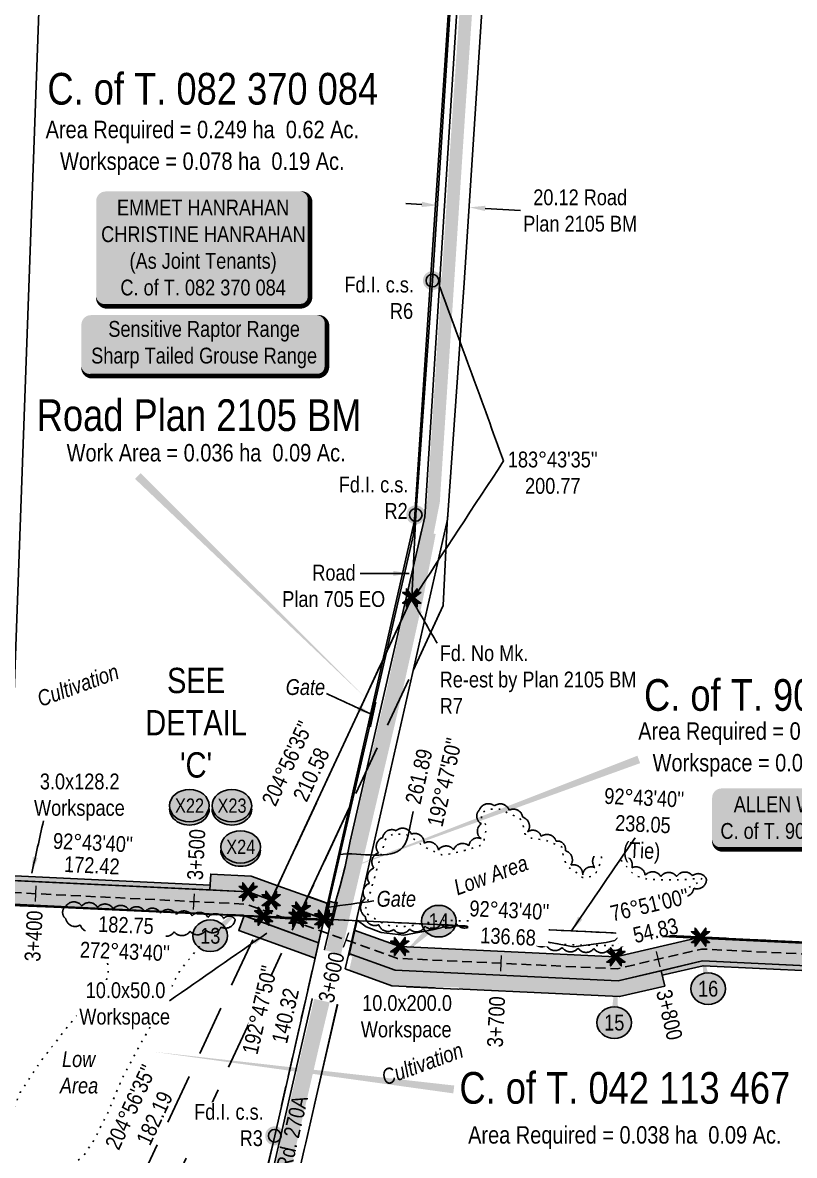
# Model space of a CAD drawing. Extents: x 309252 to 321570, y 5809412 to 5814891.
# Drawn here: x 311588 to 312075, y 5811937 to 5812652 of the extents above; entities that cross this region are included whole.
import ezdxf
from ezdxf.enums import TextEntityAlignment as Align

# ---------------------------------------------------------------- set-up
doc = ezdxf.new("R2010")
doc.units = 0
doc.header["$LTSCALE"] = 5
doc.header["$PDSIZE"] = 0.5
for name, pattern in [('0', [1, 1, 0]), ('DASHED2', [9.525, 6.35, -3.175]), ('foc-FLOWLINE', [3.75, 2.5, -1.25]), ('foc-QUARTERLINE', [33, 25, -3, 2, -3]), ('foc-TIELINE', [1.875, 1.25, -0.625]), ('foc-TOPO', [1, 0.2, -0.8])]:
    doc.linetypes.add(name, pattern=pattern)
doc.layers.get('Defpoints').update_dxf_attribs({"color": 9})
for name, color, linetype in [('AS-FENCE', 48, 'foc-FENCE'), ('AS-OWNER', 7, 'Continuous'), ('AS-ROADS', 254, 'Continuous'), ('AS-TELEPHONE', 224, 'foc-TEL'), ('AS-WILDLIFE-BLOCK', 131, 'Continuous'), ('C-SYMBOL', 7, 'Continuous'), ('CG-NOTES', 7, 'Continuous'), ('DETAIL-T', 7, 'Continuous'), ('F-EZE', 190, 'foc-FLOWLINE'), ('L-AREAREQUIRED', 7, 'Continuous'), ('L-AREAWORK', 5, 'Continuous'), ('L-BD', 7, 'Continuous'), ('L-BD1', 253, 'Continuous'), ('L-MON', 1, 'Continuous'), ('L-QSEC', 8, 'foc-QUARTERLINE'), ('L-SEC', 7, 'Continuous'), ('L-TIE', 7, 'foc-TIELINE'), ('L-TITLEDB', 4, 'Continuous'), ('L-TITLEDB-T', 4, 'Continuous'), ('P-CROSSINGS', 250, 'Continuous'), ('P-ELEVATION', 7, 'Continuous'), ('P-IOP10', 10, 'Continuous'), ('P-IOP10-H', 21, 'Continuous'), ('P-IOP11', 10, 'Continuous'), ('P-IOP11-H', 21, 'Continuous'), ('P-IOP16', 10, 'Continuous'), ('P-IOP16-H', 21, 'Continuous'), ('P-IOP7', 10, 'Continuous'), ('P-IOP7-H', 21, 'Continuous'), ('P-IOP9', 10, 'Continuous'), ('P-IOP9-H', 21, 'Continuous'), ('P-LTO', 14, 'Continuous'), ('P-PROPOSED', 10, 'Continuous'), ('P-PROPOSED-H', 21, 'Continuous'), ('P-TEMP-H', 41, 'Continuous'), ('P-TEMP_ACCESS ROAD', 46, 'Continuous'), ('P-TEMP_WORKSPACE', 46, 'Continuous'), ('P-WORKAREA', 113, 'Continuous'), ('P-WORKAREA-H', 111, 'Continuous'), ('T-BUSH', 110, '0'), ('T-GENERAL', 48, 'foc-TOPO'), ('T-LOW-AREA', 48, 'foc-TOPO'), ('T-TIE', 201, 'foc-TIELINE')]:
    doc.layers.add(name, color=color, linetype=linetype)
for name, color, linetype, lineweight in [('AS-GENERAL', 48, 'Continuous', 18), ('P-TEMP-T', 46, 'Continuous', 18), ('T-TEXT', 48, 'Continuous', 18), ('T-TIE-T', 201, 'Continuous', 18)]:
    doc.layers.add(name, color=color, linetype=linetype, lineweight=lineweight)
doc.styles.add('100L', font='ARIALN.TTF', dxfattribs={"height": 11})
doc.styles.add('175L', font='ARIALN.TTF', dxfattribs={"height": 20})
doc.styles.add('80', font='ARIALN.TTF', dxfattribs={"height": 10})
doc.styles.add('80CG', font='ARIALN.TTF', dxfattribs={"height": 10})
doc.styles.add('80L', font='ARIALN.TTF', dxfattribs={"height": 10})
doc.styles.add('80LS', font='ARIALNI.TTF', dxfattribs={"height": 10})
doc.styles.add('Crossing', font='ARIALN.TTF', dxfattribs={"height": 10})
doc.styles.add('foc-LtypeFont', font='ARIALN.TTF', dxfattribs={"height": 7.35})
doc.linetypes.add('foc-FENCE', pattern='A,10,-1,["X",foc-LtypeFont,S=0.2,R=0,X=-0.625,Y=-0.75],-1.24', length=12.24)
doc.linetypes.add('foc-TEL', pattern='A,2,-1,["T",foc-LtypeFont,S=0.2,R=0,X=-0.425,Y=-0.75],-1.24,8', length=12.24)
doc.dimstyles.new('Compass 5 000', dxfattribs={"dimscale": 5, "dimtxt": 9, "dimasz": 2, "dimexe": 0.2, "dimexo": 0.0625, "dimgap": 0.5, "dimtad": 0, "dimtih": 1, "dimtoh": 1, "dimzin": 0, "dimdsep": 46, "dimtxsty": '80CG', "dimcen": 0.1, "dimse1": 1, "dimse2": 1, "dimclrd": 256, "dimclrt": 256, "dimaunit": 1, "dimadec": 4, "dimazin": 0, "dimtfac": 0.06, "dimtofl": 0, "dimtmove": 0, "dimatfit": 1, "dimfxl": 0.2, "dimtolj": 1, "dimtzin": 0, "dimlwd": -1, "dimarcsym": 0})

# ---------------------------------------------------------------- blocks, each defined once
blk = doc.blocks.new('*D400')
at = {"layer": 'Defpoints', "color": 0, "transparency": 16777216}
for p in [(311856.02, 5812639.39), (311876.11, 5812638.13), (311849.57, 5812536.97)]:
    blk.add_point(p, dxfattribs=at)
at = {"layer": 'L-TITLEDB-T', "transparency": 16777216}
for p, q in [((311839.58, 5812537.6), (311829.6, 5812538.23)), ((311879.64, 5812535.08), (311902.01, 5812533.67))]:
    blk.add_line(p, q, dxfattribs=at)
for points in [[(311839.69, 5812539.26), (311839.48, 5812535.94), (311849.57, 5812536.97)], [(311879.74, 5812536.74), (311879.53, 5812533.41), (311869.66, 5812535.7)]]:
    blk.add_solid(points, dxfattribs=at)
at = {"layer": 'L-TITLEDB-T', "transparency": 16777216, "insert": (311939.62, 5812533.67), "char_height": 10, "attachment_point": 5, "style": '80CG'}
blk.add_mtext('\\A1;20.12 Road\\PPlan 2105 BM', dxfattribs=at)
blk = doc.blocks.new('*U386')
h = blk.add_hatch(color=255)
edge = h.paths.add_edge_path()
edge.add_line((-71.5, -20), (71.5, -20))
edge.add_arc((71.5, -14), 6, 270, 360)
edge.add_line((77.5, -14), (77.5, 12.5))
edge.add_arc((71.5, 12.5), 6, 0, 90)
edge.add_line((71.5, 18.5), (-71.5, 18.5))
edge.add_arc((-71.5, 12.5), 6, 90, 180)
edge.add_line((-77.5, 12.5), (-77.5, -14))
edge.add_arc((-71.5, -14), 6, 180, 270)
at = {"color": 131, "flags": 128}
blk.add_lwpolyline([(-71.5, -20, 3, 3, 0), (71.5, -20, 3, 3, 0.414214), (77.5, -14, 3, 3, 0), (77.5, 12.5, 3, 0, 0.414214), (71.5, 18.5, 0, 0, 0), (-71.5, 18.5, 0, 0, 0.414214), (-77.5, 12.5, 0, 0, 0), (-77.5, -14, 0, 3, 0.414214)], format="xyseb", close=True, dxfattribs=at)
at = {"color": 131, "style": '80'}
blk.add_attdef('ENTER_TEXT_001', (-35.99, -5), '', height=10, dxfattribs=at)
blk = doc.blocks.new('TEMP')
h = blk.add_hatch(color=255)
h.dxf.hatch_style = 1
h.paths.add_polyline_path([(0, 0.25), (-0.67, 1.15), (-0.67, 0.67), (-1.15, 0.67), (-0.25, 0), (-1.15, -0.67), (-0.67, -0.67), (-0.67, -1.15), (0, -0.25), (0.67, -1.15), (0.67, -0.67), (1.15, -0.67), (0.25, 0), (1.15, 0.67), (0.67, 0.67), (0.67, 1.15)])
h.paths.add_polyline_path([(0.57, 0.85), (0.57, 0.57), (0.85, 0.57), (0.08, 0), (0.85, -0.57), (0.57, -0.57), (0.57, -0.85), (0, -0.08), (-0.57, -0.85), (-0.57, -0.57), (-0.85, -0.57), (-0.08, 0), (-0.85, 0.57), (-0.57, 0.57), (-0.57, 0.85), (0, 0.08)], flags=16)
h = blk.add_hatch(color=1)
h.dxf.hatch_style = 1
h.paths.add_polyline_path([(0, 0.08), (-0.57, 0.85), (-0.57, 0.57), (-0.85, 0.57), (-0.08, 0), (-0.85, -0.57), (-0.57, -0.57), (-0.57, -0.85), (0, -0.08), (0.57, -0.85), (0.57, -0.57), (0.85, -0.57), (0.08, 0), (0.85, 0.57), (0.57, 0.57), (0.57, 0.85)])
at = {"color": 1}
for p, q in [((-0.08, 0), (0.08, 0)), ((0, 0.08), (0, -0.08))]:
    blk.add_line(p, q, dxfattribs=at)
at = {"color": 255, "flags": 128}
blk.add_lwpolyline([(-0.25, 0), (-1.15, 0.67), (-0.67, 0.67), (-0.67, 1.15), (0, 0.25), (0.67, 1.15), (0.67, 0.67), (1.15, 0.67), (0.25, 0), (1.15, -0.67), (0.67, -0.67), (0.67, -1.15), (0, -0.25), (-0.67, -1.15), (-0.67, -0.67), (-1.15, -0.67)], close=True, dxfattribs=at)
at = {"color": 1, "flags": 128}
blk.add_lwpolyline([(-0.08, 0), (-0.85, 0.57), (-0.57, 0.57), (-0.57, 0.85), (0, 0.08), (0.57, 0.85), (0.57, 0.57), (0.85, 0.57), (0.08, 0), (0.85, -0.57), (0.57, -0.57), (0.57, -0.85), (0, -0.08), (-0.57, -0.85), (-0.57, -0.57), (-0.85, -0.57)], close=True, dxfattribs=at)
blk = doc.blocks.new('*U445')
h = blk.add_hatch(color=59)
edge = h.paths.add_edge_path()
edge.add_line((-61.5, -37), (61.5, -37))
edge.add_arc((61.5, -31), 6, 270, 360)
edge.add_line((67.5, -31), (67.5, 29.5))
edge.add_arc((61.5, 29.5), 6, 0, 90)
edge.add_line((61.5, 35.5), (-61.5, 35.5))
edge.add_arc((-61.5, 29.5), 6, 90, 180)
edge.add_line((-67.5, 29.5), (-67.5, -31))
edge.add_arc((-61.5, -31), 6, 180, 270)
at = {"color": 1, "flags": 128}
blk.add_lwpolyline([(-61.5, -37, 3, 3, 0), (61.5, -37, 3, 3, 0.414214), (67.5, -31, 3, 3, 0), (67.5, 29.5, 3, 0, 0.414214), (61.5, 35.5, 0, 0, 0), (-61.5, 35.5, 0, 0, 0.414214), (-67.5, 29.5, 0, 0, 0), (-67.5, -31, 0, 3, 0.414214)], format="xyseb", close=True, dxfattribs=at)
blk.add_lwpolyline([(-64.98, -12.24, 0, 7.5, 0), (0, 0, 0, 0, 0)], format="xyseb", dxfattribs=at)
at = {"color": 1, "style": '80'}
blk.add_attdef('ENTER_TEXT_001', (-35.99, -5), '', height=10, dxfattribs=at)
blk = doc.blocks.new('fdia')
at = {"color": 255, "const_width": 1}
blk.add_lwpolyline([(-0.5, 0, 1), (0.5, 0, 1)], format="xyb", close=True, dxfattribs=at)
blk = doc.blocks.new('Fdiaa')
blk.add_blockref('fdia', (0, 0))
blk = doc.blocks.new('fdib')
at = {"color": 1, "const_width": 1.6}
blk.add_lwpolyline([(-0.4, 0, 1), (0.4, 0, 1)], format="xyb", close=True, dxfattribs=at)
at = {"color": 1}
blk.add_circle((0, 0), 0.8, dxfattribs=at)
blk = doc.blocks.new('Fdibb')
blk.add_blockref('fdib', (0, 0))
blk = doc.blocks.new('fdicc')
for name in ['Fdibb', 'Fdiaa']:
    blk.add_blockref(name, (0, 0))
blk = doc.blocks.new('FDI')
blk.add_blockref('fdicc', (0, 0))
blk = doc.blocks.new('*U512')
h = blk.add_hatch(color=59)
edge = h.paths.add_edge_path()
edge.add_line((-51.5, -20), (51.5, -20))
edge.add_arc((51.5, -14), 6, 270, 360)
edge.add_line((57.5, -14), (57.5, 12.5))
edge.add_arc((51.5, 12.5), 6, 0, 90)
edge.add_line((51.5, 18.5), (-51.5, 18.5))
edge.add_arc((-51.5, 12.5), 6, 90, 180)
edge.add_line((-57.5, 12.5), (-57.5, -14))
edge.add_arc((-51.5, -14), 6, 180, 270)
at = {"color": 1, "flags": 128}
blk.add_lwpolyline([(-51.5, -20, 3, 3, 0), (51.5, -20, 3, 3, 0.414214), (57.5, -14, 3, 3, 0), (57.5, 12.5, 3, 0, 0.414214), (51.5, 18.5, 0, 0, 0), (-51.5, 18.5, 0, 0, 0.414214), (-57.5, 12.5, 0, 0, 0), (-57.5, -14, 0, 3, 0.414214)], format="xyseb", close=True, dxfattribs=at)
blk.add_lwpolyline([(-40.19, -7.6, 0, 7.5, 0), (0, 0, 0, 0, 0)], format="xyseb", dxfattribs=at)
at = {"color": 1, "style": '80'}
blk.add_attdef('ENTER_TEXT_001', (-35.99, -5), '', height=10, dxfattribs=at)
blk = doc.blocks.new('xing2')
h = blk.add_hatch(color=50)
h.dxf.hatch_style = 1
edge = h.paths.add_edge_path()
edge.add_ellipse((0, 0), major_axis=(-12.5, 0), ratio=0.816297, start_angle=0, end_angle=360)
h = blk.add_hatch(color=250)
h.dxf.hatch_style = 1
edge = h.paths.add_edge_path()
edge.add_ellipse((0, -2.05), major_axis=(-12.5, 0), ratio=0.816297, start_angle=0, end_angle=180)
edge.add_line((12.5, -2.05), (12.5, 0))
edge.add_ellipse((0, 0), major_axis=(-12.5, 0), ratio=0.816297, start_angle=0, end_angle=180, ccw=False)
edge.add_line((-12.5, 0), (-12.5, -2.05))
at = {"color": 250}
blk.add_ellipse((0, 0), major_axis=(-12.5, 0), ratio=0.816297, dxfattribs=at)
blk.add_ellipse((0, -2.05), major_axis=(-12.5, 0), ratio=0.816297, start_param=0, end_param=3.141593, dxfattribs=at)
at = {"color": 250, "style": 'Crossing'}
blk.add_attdef('CROSSING', text='', height=9, dxfattribs=at).set_placement((0.09, 0.02), align=Align.MIDDLE_CENTER)
at = {"color": 250, "style": 'Crossing', "flags": 1}
for tag, p in [('OWNER', (0.09, -12.49)), ('DESCRIPTION', (0.09, -25.77)), ('LOCATION', (0.09, -39.3)), ('DWG_REF', (0.09, -52.84))]:
    blk.add_attdef(tag, text='', height=9, dxfattribs=at).set_placement(p, align=Align.MIDDLE_CENTER)
blk = doc.blocks.new('*U571')
at = {"layer": 'P-ELEVATION'}
h = blk.add_hatch(color=111, dxfattribs=at)
h.dxf.hatch_style = 1
edge = h.paths.add_edge_path()
edge.add_ellipse((0, 0), major_axis=(-10.94, 0), ratio=0.913794, start_angle=0, end_angle=360)
at = {"layer": 'P-ELEVATION', "color": 7, "flags": 128}
blk.add_lwpolyline([(0, 0, 5, 0, 0), (-25.03, -23.31, 0, 0, 0)], format="xyseb", dxfattribs=at)
at = {"layer": 'P-ELEVATION', "color": 7}
blk.add_ellipse((0, 0), major_axis=(-10.94, 0), ratio=0.913794, dxfattribs=at)
at = {"layer": 'P-ELEVATION', "style": '80'}
blk.add_attdef('BEND', text='', height=10, dxfattribs=at).set_placement((0, 0), align=Align.MIDDLE_CENTER)
blk = doc.blocks.new('*U572')
at = {"layer": 'P-ELEVATION'}
h = blk.add_hatch(color=111, dxfattribs=at)
h.dxf.hatch_style = 1
edge = h.paths.add_edge_path()
edge.add_ellipse((0, 0), major_axis=(-10.94, 0), ratio=0.913794, start_angle=0, end_angle=360)
at = {"layer": 'P-ELEVATION', "color": 7, "flags": 128}
blk.add_lwpolyline([(0, 0, 5, 0, 0), (1.73, 33.99, 0, 0, 0)], format="xyseb", dxfattribs=at)
at = {"layer": 'P-ELEVATION', "color": 7}
blk.add_ellipse((0, 0), major_axis=(-10.94, 0), ratio=0.913794, dxfattribs=at)
at = {"layer": 'P-ELEVATION', "style": '80'}
blk.add_attdef('BEND', text='', height=10, dxfattribs=at).set_placement((0, 0), align=Align.MIDDLE_CENTER)
blk = doc.blocks.new('*U573')
at = {"layer": 'P-ELEVATION'}
h = blk.add_hatch(color=111, dxfattribs=at)
h.dxf.hatch_style = 1
edge = h.paths.add_edge_path()
edge.add_ellipse((0, 0), major_axis=(-10.94, 0), ratio=0.913794, start_angle=0, end_angle=360)
at = {"layer": 'P-ELEVATION', "color": 7, "flags": 128}
blk.add_lwpolyline([(0, 0, 5, 0, 0), (-4.17, 25.04, 0, 0, 0)], format="xyseb", dxfattribs=at)
at = {"layer": 'P-ELEVATION', "color": 7}
blk.add_ellipse((0, 0), major_axis=(-10.94, 0), ratio=0.913794, dxfattribs=at)
at = {"layer": 'P-ELEVATION', "style": '80'}
blk.add_attdef('BEND', text='', height=10, dxfattribs=at).set_placement((0, 0), align=Align.MIDDLE_CENTER)
blk = doc.blocks.new('*U601')
at = {"layer": 'P-ELEVATION'}
h = blk.add_hatch(color=111, dxfattribs=at)
h.dxf.hatch_style = 1
edge = h.paths.add_edge_path()
edge.add_ellipse((0, 0), major_axis=(-10.94, 0), ratio=0.913794, start_angle=0, end_angle=360)
at = {"layer": 'P-ELEVATION', "color": 7, "flags": 128}
blk.add_lwpolyline([(0, 0, 5, 0, 0), (22.61, 19.97, 0, 0, 0)], format="xyseb", dxfattribs=at)
at = {"layer": 'P-ELEVATION', "color": 7}
blk.add_ellipse((0, 0), major_axis=(-10.94, 0), ratio=0.913794, dxfattribs=at)
at = {"layer": 'P-ELEVATION', "style": '80'}
blk.add_attdef('BEND', text='', height=10, dxfattribs=at).set_placement((0, 0), align=Align.MIDDLE_CENTER)

msp = doc.modelspace()

# ---------------------------------------------------------------- hatches: boundary and pattern name
at = {"layer": 'AS-ROADS'}
h = msp.add_hatch(color=256, dxfattribs=at)
h.dxf.hatch_style = 1
h.paths.add_polyline_path([(311781.116, 5812097.586), (311783.991, 5812096.6), (311786.277, 5812096.695), (311783.09, 5812083.588), (311782.393, 5812085.117), (311780.613, 5812086.448), (311778.844, 5812086.894)])
at = {"layer": 'P-IOP10-H'}
h = msp.add_hatch(color=256, dxfattribs=at)
h.dxf.hatch_style = 1
h.paths.add_polyline_path([(311774.439, 5812071.311), (311726.989, 5812088.588), (311739.734, 5812087.981), (311761.441, 5812086.947), (311777.814, 5812086.169)])
at = {"layer": 'P-IOP11-H'}
h = msp.add_hatch(color=256, dxfattribs=at)
h.dxf.hatch_style = 1
h.paths.add_polyline_path([(311796.879, 5812079.279), (311825.678, 5812068.872), (311962.187, 5812062.368), (312015.571, 5812074.84), (312386.824, 5812057.142), (312411.351, 5812055.974), (312502.715, 5812051.553), (312411.923, 5812040.939), (312016.945, 5812059.759), (311963.562, 5812047.287), (311822.706, 5812053.998), (311793.532, 5812064.541)])
at = {"layer": 'P-IOP16-H'}
h = msp.add_hatch(color=256, dxfattribs=at)
h.dxf.hatch_style = 1
h.paths.add_polyline_path([(311726.989, 5812088.588), (311774.439, 5812071.311), (311777.814, 5812086.169)])
at = {"layer": 'P-IOP7-H'}
h = msp.add_hatch(color=256, dxfattribs=at)
h.dxf.hatch_style = 1
h.paths.add_polyline_path([(311557.206, 5812096.68), (311726.989, 5812088.588), (311739.734, 5812087.981), (311744.492, 5812098.211), (311729.96, 5812103.463), (311557.75, 5812111.669)])
at = {"layer": 'P-IOP9-H'}
h = msp.add_hatch(color=256, dxfattribs=at)
h.dxf.hatch_style = 1
h.paths.add_polyline_path([(311761.441, 5812086.947), (311777.814, 5812086.169), (311763.487, 5812091.347)])
at = {"layer": 'P-PROPOSED-H'}
h = msp.add_hatch(color=256, dxfattribs=at)
h.dxf.hatch_style = 1
h.paths.add_polyline_path([(311774.439, 5812071.311), (311726.989, 5812088.588), (311577.303, 5812095.722), (311577.847, 5812110.712), (311729.96, 5812103.463), (311744.492, 5812098.211), (311739.734, 5812087.981), (311761.441, 5812086.947), (311763.487, 5812091.347), (311777.814, 5812086.169)])
h = msp.add_hatch(color=256, dxfattribs=at)
h.dxf.hatch_style = 1
h.paths.add_polyline_path([(312386.332, 5812042.158), (312386.846, 5812057.149), (312015.571, 5812074.84), (311962.187, 5812062.368), (311825.678, 5812068.872), (311796.879, 5812079.279), (311793.532, 5812064.541), (311822.706, 5812053.998), (311963.562, 5812047.287), (312016.945, 5812059.759)])
at = {"layer": 'P-TEMP-H'}
h = msp.add_hatch(color=256, dxfattribs=at)
h.dxf.hatch_style = 1
h.paths.add_polyline_path([(311705.877, 5812104.612), (311577.847, 5812110.712), (311577.955, 5812113.71), (311706.02, 5812107.608)])
h = msp.add_hatch(color=256, dxfattribs=at)
h.dxf.hatch_style = 1
h.paths.add_polyline_path([(311705.877, 5812104.612), (311729.955, 5812103.465), (311744.487, 5812098.213), (311748.72, 5812107.315), (311731.936, 5812113.381), (311706.353, 5812114.599), (311705.877, 5812104.612)])
h = msp.add_hatch(color=256, dxfattribs=at)
h.dxf.hatch_style = 1
h.paths.add_polyline_path([(311780.045, 5812095.995), (311767.715, 5812100.451), (311763.482, 5812091.348), (311777.814, 5812086.169)])
h = msp.add_hatch(color=256, dxfattribs=at)
h.dxf.hatch_style = 1
h.paths.add_polyline_path([(311727.461, 5812088.417), (311774.439, 5812071.311), (311772.207, 5812061.483), (311724.04, 5812079.021)])
h = msp.add_hatch(color=256, dxfattribs=at)
h.dxf.hatch_style = 1
h.paths.add_polyline_path([(311791.3, 5812054.716), (311820.725, 5812044.082), (311964.479, 5812037.233), (311993.049, 5812043.907), (311990.774, 5812053.644), (311963.562, 5812047.287), (311822.706, 5812053.998), (311793.532, 5812064.541)])
h.paths.add_polyline_path([(312372.922, 5812039.794), (312017.22, 5812056.742), (311991.456, 5812050.723), (311990.774, 5812053.644), (312016.945, 5812059.759), (312373.064, 5812042.79)])
h = msp.add_hatch(color=256, dxfattribs=at)
h.dxf.hatch_style = 1
h.paths.add_polyline_path([(312372.922, 5812039.794), (312017.22, 5812056.742), (311991.456, 5812050.723), (311990.774, 5812053.644), (312016.945, 5812059.759), (312373.064, 5812042.79), (312372.922, 5812039.794)])
at = {"layer": 'P-WORKAREA-H'}
h = msp.add_hatch(color=256, dxfattribs=at)
h.dxf.hatch_style = 1
h.paths.add_polyline_path([(311748.725, 5812107.313), (311767.72, 5812100.449), (311761.441, 5812086.947), (311739.734, 5812087.981)])

# ---------------------------------------------------------------- linework, layer by layer
at = {"layer": 'AS-FENCE', "flags": 128}
for points in [[(311810.072, 5812223.546), (311834.3, 5812329.194), (311871.845, 5812890.654)], [(311806.631, 5812207.637), (311781.124, 5812097.599)], [(311778.298, 5812085.524), (311756.702, 5812086.436), (311727.186, 5812088.207), (311727.176, 5812088.208), (311607.193, 5812093.825), (311585.772, 5812094.58), (311465.478, 5812100.613), (311414.015, 5812102.978), (311343.542, 5812105.833), (311237.51, 5812109.991), (311216.018, 5812110.719)], [(312378.769, 5812057.442), (312376.159, 5812057.538), (312312.133, 5812060.229), (312155.367, 5812067.497), (311964.927, 5812076.485), (311963.403, 5812074.565), (311961.427, 5812072.724), (311955.935, 5812071.417), (311935.336, 5812068.763), (311904.873, 5812074.371), (311879.877, 5812080.989), (311857.271, 5812082.09), (311847.356, 5812079.614), (311828.213, 5812076.172), (311813.897, 5812077.851), (311804.414, 5812081.367), (311798.877, 5812085.603), (311771.803, 5811969.052)]]:
    msp.add_lwpolyline(points, dxfattribs=at)
at = {"layer": 'AS-GENERAL', "const_width": 2, "flags": 128}
for points in [[(311806.631, 5812207.637), (311810.076, 5812223.539)], [(311778.715, 5812086.9), (311781.116, 5812097.586)]]:
    msp.add_lwpolyline(points, dxfattribs=at)
at = {"layer": 'AS-ROADS', "flags": 128}
for points, const_width in [([(311904.729, 5813009.316), (311890.859, 5812934.497), (311887.305, 5812909.266), (311884.362, 5812893.87), (311882.279, 5812874.027), (311863.32, 5812600.188), (311846.999, 5812349.746), (311843.149, 5812330.406)], 7.999), ([(311739.725, 5811875.789), (311754.075, 5811938.532), (311770.038, 5812007.467), (311782.169, 5812058.15), (311790.434, 5812094.138), (311809.183, 5812174.164), (311821.962, 5812228.498), (311834.879, 5812286.448), (311843.482, 5812330.358)], 9.999)]:
    msp.add_lwpolyline(points, dxfattribs=dict(at, const_width=const_width))
msp.add_lwpolyline([(311781.116, 5812097.586), (311783.991, 5812096.6), (311786.277, 5812096.695), (311783.09, 5812083.588), (311782.393, 5812085.117), (311780.613, 5812086.448), (311778.844, 5812086.894)], close=True, dxfattribs=at)
at = {"layer": 'AS-TELEPHONE', "flags": 128}
msp.add_lwpolyline([(311630.603, 5811183.393), (311629.885, 5811273.561), (311626.886, 5811426.821), (311720.681, 5811819.467), (311749.113, 5811943.122), (311771.291, 5812039.421), (311774.223, 5812049.905), (311777.374, 5812063.341), (311780.358, 5812075.889), (311784.984, 5812096.2), (311787.985, 5812107.274), (311791.192, 5812119.478), (311794.466, 5812135.511), (311841.604, 5812340.194), (311876.216, 5812889.647)], dxfattribs=at)
at = {"layer": 'C-SYMBOL', "color": 3, "flags": 128}
for points in [[(311806.907, 5812223.301, 0, 5, 0), (311660.318, 5812365.998, 0, 0, 0)], [(311780.78, 5812113.564, 0, 5, 0), (311976.611, 5812187.037, 0, 0, 0)], [(311670.334, 5812002.412, 0, 5, 0), (311859.795, 5811978.627, 0, 0, 0)]]:
    msp.add_lwpolyline(points, format="xyseb", dxfattribs=at)
at = {"layer": 'F-EZE', "flags": 128}
msp.add_lwpolyline([(311528.443, 5811299.205), (311608.149, 5811295.323), (311623.262, 5811427.656), (311708.211, 5811783.269), (311746.737, 5811949.348), (311777.664, 5812085.551), (311557.206, 5812096.68), (311528.443, 5811299.205)], dxfattribs=at)
at = {"layer": 'L-QSEC', "flags": 128}
msp.add_lwpolyline([(311577.304, 5812095.758), (312386.824, 5812057.142)], dxfattribs=at)
at = {"layer": 'L-SEC', "flags": 128}
msp.add_lwpolyline([(311577.311, 5812095.95), (311606.607, 5812903.323)], dxfattribs=at)
at = {"layer": 'L-TIE'}
msp.add_line((311777.814, 5812086.169), (312015.571, 5812074.84), dxfattribs=at)
at = {"layer": 'L-TITLEDB', "flags": 128}
for points in [[(311746.737, 5811949.348), (311835.814, 5812341.527), (311846.328, 5812489.454), (311872.472, 5812890.885)], [(311793.787, 5812156.494), (311761.441, 5812086.947), (311739.734, 5812087.981), (311833.281, 5812289.116), (311835.814, 5812341.527)], [(311855.909, 5812340.556), (311853.185, 5812284.207), (311834.109, 5812243.191)], [(311746.737, 5811949.348), (311745.489, 5811943.957), (311717.057, 5811820.302), (311729.268, 5811783.512), (311765.377, 5811940.61), (311766.355, 5811944.892)]]:
    msp.add_lwpolyline(points, dxfattribs=at)
msp.add_lwpolyline([(311766.355, 5811944.892), (311855.773, 5812338.569), (311866.396, 5812488.028, 0.0014803), (311866.404, 5812488.147), (311892.548, 5812889.578)], format="xyb", dxfattribs=at)
msp.add_lwpolyline([(311835.814, 5812341.527), (311814.965, 5812249.734), (311833.281, 5812289.116)], close=True, dxfattribs=at)
at = {"layer": 'L-TITLEDB', "linetype": 'DASHED2', "flags": 128}
for points in [[(311833.282, 5812289.131), (311662.906, 5811922.804), (311708.211, 5811783.269)], [(311851.525, 5812280.646), (311684.486, 5811921.493), (311729.268, 5811783.512)]]:
    msp.add_lwpolyline(points, dxfattribs=at)
at = {"layer": 'P-IOP10', "flags": 128}
msp.add_lwpolyline([(311774.439, 5812071.311), (311726.989, 5812088.588), (311739.734, 5812087.981), (311761.441, 5812086.947), (311777.814, 5812086.169)], close=True, dxfattribs=at)
at = {"layer": 'P-IOP16', "flags": 128}
msp.add_lwpolyline([(311726.989, 5812088.588), (311774.439, 5812071.311), (311777.814, 5812086.169)], close=True, dxfattribs=at)
at = {"layer": 'P-IOP9', "flags": 128}
msp.add_lwpolyline([(311761.441, 5812086.947), (311777.814, 5812086.169), (311763.487, 5812091.347), (311761.441, 5812086.947), (311761.441, 5812086.947)], close=True, dxfattribs=at)
at = {"layer": 'P-TEMP_WORKSPACE', "flags": 128}
for points in [[(311779.925, 5812096.178), (311767.596, 5812100.634), (311763.363, 5812091.532), (311777.693, 5812086.354), (311779.925, 5812096.178)], [(311780.045, 5812095.995), (311767.715, 5812100.451), (311763.482, 5812091.348), (311777.814, 5812086.169), (311780.045, 5812095.995)], [(311780.045, 5812095.995), (311767.715, 5812100.451), (311763.482, 5812091.348), (311777.814, 5812086.169), (311780.045, 5812095.995)]]:
    msp.add_lwpolyline(points, dxfattribs=at)
at = {"layer": 'P-WORKAREA', "flags": 128}
msp.add_lwpolyline([(311748.725, 5812107.313), (311767.72, 5812100.449), (311761.441, 5812086.947), (311739.734, 5812087.981)], close=True, dxfattribs=at)
at = {"layer": 'T-BUSH', "flags": 128}
for points in [[(311803.948, 5812087.798, 0.5205671), (311812.513, 5812082.64, 0.5205671), (311821.929, 5812079.695, 0.5205671), (311831.906, 5812079.951, 0.5205671), (311841.746, 5812081.703, 0.5205671), (311851.607, 5812083.311, 0.5205671), (311861.605, 5812083.211, 0.5205671), (311871.604, 5812083.111, 0.5205671), (311881.563, 5812082.533, 0.5205671), (311891.439, 5812080.975, 0.5205671), (311901.183, 5812078.759, 0.5205671), (311909.546, 5812073.484, 0.5205671), (311918.332, 5812069.587, 0.5205671), (311928.251, 5812068.326, 0.5205671), (311938.237, 5812067.925, 0.5205671), (311948.232, 5812067.643, 0.5205671), (311958.228, 5812067.393, 0.5205671), (311966.811, 5812070.463, 0.5205671), (311969.232, 5812079.89, 0.5205671), (311976.325, 5812086.494, 0.5205671), (311985.071, 5812091.341, 0.5205671), (311993.817, 5812096.187, 0.5205671), (312002.568, 5812101.025, 0.5205671), (312011.412, 5812105.69, 0.5205671), (312019.339, 5812111.289, 0.5205671), (312010.524, 5812113.592, 0.5205671), (312000.541, 5812113.086, 0.5205671), (311990.544, 5812113.076, 0.5205671), (311980.644, 5812113.908, 0.5205671), (311972.295, 5812118.656, 0.5205671), (311966.029, 5812126.413, 0.5205671), (311960.913, 5812134.989, 0.5205671), (311954.773, 5812137.604, 0.5205671), (311951.329, 5812128.309, 0.5205671), (311948.94, 5812118.74, 0.5205671), (311941.192, 5812114.209, 0.5205671), (311933.706, 5812120.348, 0.5205671), (311930.248, 5812129.328, 0.5205671), (311924.459, 5812135.471, 0.5205671), (311914.986, 5812138.433, 0.5205671), (311906.419, 5812141.266, 0.5205671), (311903.323, 5812150.603, 0.5205671), (311894.752, 5812155.003, 0.5205671), (311885.505, 5812157.684, 0.5205671), (311875.987, 5812155.176, 0.5205671), (311877.221, 5812146.499, 0.5205671), (311877.079, 5812137.013, 0.5205671), (311869.374, 5812132.465, 0.5205671), (311859.677, 5812130.049, 0.5205671), (311850.13, 5812129.852, 0.5205671), (311841.16, 5812134.212, 0.5205671), (311832.999, 5812139.955, 0.5205671), (311823.403, 5812142.057, 0.5205671), (311814.96, 5812137.697, 0.5205671), (311812.19, 5812128.089, 0.5205671), (311809.42, 5812118.481, 0.5205671), (311806.65, 5812108.874, 0.5205671), (311803.88, 5812099.266, 0.5205671)], [(311721.735, 5812085.905, -0.5205671), (311712.946, 5812081.136, -0.5205671), (311703.237, 5812079.306, -0.5205671), (311693.273, 5812078.55, -0.5205671), (311683.281, 5812078.183, -0.5205671), (311673.289, 5812077.815, -0.5205671), (311663.296, 5812077.448, -0.5205671), (311653.302, 5812077.577, -0.5205671), (311643.307, 5812077.867, -0.5205671), (311633.532, 5812079.446, -0.5205671), (311624.005, 5812082.483, -0.5205671), (311614.84, 5812086.399, -0.5205671), (311615.094, 5812094.623, -0.5205671), (311624.918, 5812094.46, -0.5205671), (311634.879, 5812093.58, -0.5205671), (311644.839, 5812092.699, -0.5205671), (311654.799, 5812091.819, -0.5205671), (311664.759, 5812090.939, -0.5205671), (311674.72, 5812090.059, -0.5205671), (311684.68, 5812089.179, -0.5205671), (311694.64, 5812088.299, -0.5205671), (311704.601, 5812087.419, -0.5205671), (311714.561, 5812086.539, -0.5205671)]]:
    msp.add_lwpolyline(points, format="xyb", close=True, dxfattribs=at)
at = {"layer": 'T-GENERAL', "flags": 128}
msp.add_lwpolyline([(311805.267, 5812089.339), (311814.492, 5812083.783), (311820.146, 5812081.719), (311828.916, 5812081.602), (311833.849, 5812082.203), (311843.898, 5812084.16, -0.0076356), (311844.048, 5812084.187), (311850.554, 5812085.248, -0.0429614), (311851.409, 5812085.313), (311878.13, 5812085.046, -0.0366443), (311878.859, 5812084.985), (311893.995, 5812082.597, -0.0220853), (311894.427, 5812082.509), (311902.393, 5812080.518, -0.0813194), (311903.877, 5812079.879), (311909.486, 5812076.288, -0.0706851), (311910.552, 5812075.371), (311912.501, 5812073.145), (311915.818, 5812071.923), (311929.614, 5812070.169), (311948.218, 5812069.645), (311957.986, 5812069.384), (311963.761, 5812069.659), (311965.686, 5812072.32), (311966.219, 5812077.868, -0.1183193), (311966.979, 5812080.075), (311969.767, 5812084.453, -0.1250929), (311971.561, 5812086.141), (312001.134, 5812102.529, -0.0051585), (312001.224, 5812102.578), (312015.846, 5812110.29), (312016.806, 5812111.25), (312015.46, 5812111.951), (312005.413, 5812111.207, -0.0125264), (312005.163, 5812111.195), (311996.244, 5812110.983, -0.0101826), (311996.04, 5812110.982), (311983.512, 5812111.194, -0.0643571), (311982.244, 5812111.38), (311975.449, 5812113.29, -0.1434326), (311973.065, 5812114.781), (311966.27, 5812122.421, -0.0404023), (311965.785, 5812123.065), (311960.264, 5812131.766, -0.0313464), (311959.962, 5812132.315), (311957.668, 5812137.186), (311956.842, 5812137.332), (311953.466, 5812129.775), (311952.903, 5812123.394, -0.0827848), (311952.491, 5812121.802), (311949.943, 5812116.072, -0.2434104), (311946.354, 5812113.201), (311943.169, 5812112.564, -0.2735014), (311938.365, 5812114.245), (311935.757, 5812117.341), (311933.279, 5812118.361, -0.2293865), (311930.374, 5812121.61), (311928.251, 5812129.038, -0.0596857), (311928.062, 5812130.213), (311927.992, 5812131.953), (311927.163, 5812132.202, -0.0262402), (311926.669, 5812132.379), (311918.121, 5812135.955), (311908.554, 5812137.349, -0.3188872), (311904.366, 5812141.346), (311903.275, 5812146.98), (311900.94, 5812150.61), (311895.421, 5812152.395, -0.0641668), (311894.265, 5812152.94), (311890.138, 5812155.58), (311882.976, 5812155.739), (311877.035, 5812153.437), (311877.391, 5812149.791), (311879.426, 5812146.819, -0.1975849), (311880.219, 5812143.1), (311878.945, 5812136.096, -0.2820259), (311875.462, 5812132.202), (311866.968, 5812129.655, -0.0173815), (311866.632, 5812129.567), (311854.424, 5812126.815, -0.163897), (311851.249, 5812127.143), (311841.481, 5812131.6, -0.0582445), (311840.488, 5812132.201), (311835.013, 5812136.457), (311830.071, 5812139.352), (311822.367, 5812140.154), (311817.952, 5812138.024), (311816.903, 5812137.218), (311803.655, 5812091.266)], format="xyb", close=True, dxfattribs=at)
at = {"layer": 'T-LOW-AREA', "flags": 128}
msp.add_lwpolyline([(311699.209, 5812069.019), (311693.613, 5812061.979), (311686.578, 5812053.224), (311673.841, 5812028.37), (311660.277, 5812004.194), (311650.311, 5811985.33), (311641.607, 5811964.351), (311632.797, 5811946.977), (311626.591, 5811937.458), (311614.959, 5811927.099), (311603.953, 5811922.021), (311592.681, 5811922.75), (311586.375, 5811926.95), (311580.87, 5811935.296), (311578.418, 5811947.41), (311580.205, 5811962.409), (311585.971, 5811976.603), (311598.435, 5811995.621), (311614.114, 5812015.964), (311622.102, 5812025.726), (311634.87, 5812038.473), (311641.683, 5812049.997), (311640.944, 5812063.331)], dxfattribs=at)
at = {"layer": 'T-TIE-T'}
for p, q in [((311595.651, 5812097.267), (311596.149, 5812107.254)), ((311695.518, 5812092.289), (311696.016, 5812102.276)), ((311790.146, 5812068.394), (311793.512, 5812077.81)), ((311889.456, 5812053.32), (311889.932, 5812063.309))]:
    msp.add_line(p, q, dxfattribs=at)

# ---------------------------------------------------------------- block references
at = {"layer": 'AS-OWNER'}
ref = msp.add_blockref('*U445', (311701.53, 5812510.27), dxfattribs=dict(at, xscale=0.99990854, yscale=0.99990854, zscale=0.99990854))
ref.add_attrib('ENTER_TEXT_001', 'EMMET HANRAHAN', (311647.155, 5812530.616), dxfattribs={"layer": '0', "color": 1, "height": 9.99909, "style": '80'})
ref.add_attrib('ENTER_TEXT_002', 'CHRISTINE HANRAHAN', (311637.16, 5812513.774), dxfattribs={"layer": '0', "color": 1, "height": 9.99909, "style": '80'})
ref.add_attrib('ENTER_TEXT_003', '(As Joint Tenants)', (311655.054, 5812496.938), dxfattribs={"layer": '0', "color": 1, "height": 9.99909, "style": '80'})
ref.add_attrib('ENTER_TEXT_004', 'C. of T. 082 370 084', (311649.314, 5812480.096), dxfattribs={"layer": '0', "color": 1, "height": 9.99909, "style": '80'})
ref = msp.add_blockref('*U512', (312080.435, 5812150.237), dxfattribs=dict(at, xscale=0.99990854, yscale=0.99990854, zscale=0.99990854))
ref.add_attrib('ENTER_TEXT_001', 'ALLEN WALKER', (312036.595, 5812153.744), dxfattribs={"layer": '0', "color": 1, "height": 9.99909, "style": '80'})
ref.add_attrib('ENTER_TEXT_002', 'C. of T. 902 212 795', (312028.175, 5812136.902), dxfattribs={"layer": '0', "color": 1, "height": 9.99909, "style": '80'})
at = {"layer": 'AS-WILDLIFE-BLOCK'}
ref = msp.add_blockref('*U386', (311702.189, 5812449.141), dxfattribs=at)
ref.add_attrib('ENTER_TEXT_001', 'Sensitive Raptor Range', (311641.684, 5812453.944), dxfattribs={"layer": '0', "color": 131, "height": 10, "style": '80'})
ref.add_attrib('ENTER_TEXT_002', 'Sharp Tailed Grouse Range', (311630.855, 5812437.1), dxfattribs={"layer": '0', "color": 131, "height": 10, "style": '80'})
at = {"layer": 'CG-NOTES', "xscale": 0.99990854, "yscale": 0.99990854, "zscale": 0.99990854}
for name, p, values in [('*U601', (311706.047, 5812075.671), {'BEND': '13'}), ('*U571', (311850.3, 5812084.908), {'BEND': '14'}), ('*U572', (311961.148, 5812020.837), {'BEND': '15'})]:
    msp.add_blockref(name, p, dxfattribs=at).add_auto_attribs(values)
at = {"layer": 'L-MON', "xscale": 4.999542700000003, "yscale": 4.999542700000003, "zscale": 4.999542700000003}
for name, p in [('FDI', (311846.328, 5812489.454)), ('TEMP', (311833.282, 5812289.132)), ('TEMP', (311825.678, 5812068.872))]:
    msp.add_blockref(name, p, dxfattribs=at)
at = {"layer": 'L-MON', "color": 3, "xscale": 4.999542700000003, "yscale": 4.999542700000003, "zscale": 4.999542700000003}
msp.add_blockref('TEMP', (311729.96, 5812103.463), dxfattribs=at)
at = {"layer": 'L-MON', "color": 6, "xscale": 4.999542700000003, "yscale": 4.999542700000003, "zscale": 4.999542700000003}
for p in [(311744.492, 5812098.211), (311763.487, 5812091.347), (311739.734, 5812087.981), (311761.441, 5812086.947), (311777.814, 5812086.169)]:
    msp.add_blockref('TEMP', p, dxfattribs=at)
at = {"layer": 'P-CROSSINGS'}
for p, values in [((311719.709, 5812157.847), {'CROSSING': 'X23'}), ((311725.214, 5812131.798), {'CROSSING': 'X24'})]:
    msp.add_blockref('xing2', p, dxfattribs=at).add_auto_attribs(values)

# ---------------------------------------------------------------- texts
at = {"layer": 'C-SYMBOL', "color": 3, "style": '175L'}
msp.add_text('C. of T. 042 113 467', height=19.99817, dxfattribs=at).set_placement((311967.811, 5811963.626), align=Align.BOTTOM_CENTER)
at = {"layer": 'C-SYMBOL', "color": 3, "char_height": 19.99817, "width": 222.33519, "attachment_point": 2, "style": '175L'}
for s, insert in [('C. of T. 082 370 084', (311707.646, 5812620.611)), ('Road Plan 2105 BM', (311698.999, 5812414.479)), ('C. of T. 902 212 795', (312084.365, 5812237.765))]:
    msp.add_mtext(s, dxfattribs=dict(at, insert=insert))
at = {"layer": 'DETAIL-T', "color": 3, "insert": (311697.078, 5812210.13), "char_height": 15.9985, "width": 63.63031, "attachment_point": 5, "style": '80CG'}
msp.add_mtext("SEE\\PDETAIL\\P'C'", dxfattribs=at)
at = {"layer": 'L-AREAREQUIRED', "color": 5, "style": '100L'}
for s, p in [('Area Required = 0.249 ha  0.62 Ac.', (311701.035, 5812576.102)), ('Area Required = 0.038 ha  0.09 Ac.', (311967.811, 5811941.128))]:
    msp.add_text(s, height=10.99899, dxfattribs=at).set_placement(p, align=Align.BOTTOM_CENTER)
at = {"layer": 'L-AREAWORK', "color": 5, "style": '100L'}
for s, p in [('Workspace = 0.078 ha  0.19 Ac.', (311701.035, 5812556.104)), ('Area Required = 0.004 ha  0.01 Ac.', (312075.201, 5812196.183)), ('Workspace = 0.015 ha  0.04 Ac.', (312075.201, 5812176.185))]:
    msp.add_text(s, height=10.99899, dxfattribs=at).set_placement(p, align=Align.BOTTOM_CENTER)
at = {"layer": 'L-BD', "insert": (311922.327, 5812381.474), "char_height": 9.99909, "width": 44.41473, "attachment_point": 2, "style": '80L'}
msp.add_mtext("183°43'35'' \\P200.77", dxfattribs=at)
at = {"layer": 'L-BD', "char_height": 9.99909, "width": 44.41473, "attachment_point": 2, "style": '80L'}
for s, insert, rotation in [("204°56'35'' 210.58", (311750.113, 5812186.675), 65.0572), ("261.89\\P192°47'50'' ", (311832.862, 5812177.43), 77.203318), ("204°56'35'' 182.19", (311651.184, 5811969.637), 65.0572)]:
    msp.add_mtext(s, dxfattribs=dict(at, insert=insert, rotation=rotation))
at = {"layer": 'L-BD1', "style": '80L'}
for s, p in [("92°43'40''", (311631.988, 5812134.48)), ('172.42', (311631.31, 5812120.247))]:
    msp.add_text(s, height=9.9991, rotation=357.2717, dxfattribs=at).set_placement(p, align=Align.MIDDLE)
at = {"layer": 'L-TITLEDB-T', "insert": (311751.021, 5812310.02), "char_height": 9.99909, "attachment_point": 1, "style": '80L'}
msp.add_mtext_dynamic_manual_height_columns('\\pi19.458;Road\\P\\pi0.49288;Plan 705 EO', width=64.57476, gutter_width=50, heights=[0], dxfattribs=at)
at = {"layer": 'L-TITLEDB-T', "insert": (311741.169, 5811901.914), "char_height": 9.99909, "attachment_point": 1, "rotation": 77.055339, "style": '80L'}
msp.add_mtext_dynamic_manual_height_columns('\\pi0.48993;Rge. Rd. 270A', width=75.26365, gutter_width=50, heights=[0], dxfattribs=at)
at = {"layer": 'T-TEXT', "style": '80LS'}
for height, p in [(10, (311622.47, 5812233.97)), (9.99909, (311839.93, 5811994.897))]:
    msp.add_text('Cultivation', height=height, rotation=20, dxfattribs=at).set_placement(p, align=Align.MIDDLE_CENTER)
msp.add_text('Gate', height=9.9991, dxfattribs=at).set_placement((311766.144, 5812232.748), align=Align.MIDDLE_CENTER)
at = {"layer": 'T-TEXT', "char_height": 9.99909, "attachment_point": 1, "style": '80L'}
for s, width, insert in [('{\\fArial Narrow|b0|i1|c0|p34;Gate}', 24.65662, (311811.104, 5812104.039)), ('\\pi1.4118;{\\fArial Narrow|b0|i1|c0|p34;Low\\P\\pi0.051096;Area}', 24.07681, (311611.036, 5812002.767))]:
    msp.add_mtext_dynamic_manual_height_columns(s, width=width, gutter_width=50, heights=[0], dxfattribs=dict(at, insert=insert))

# ---------------------------------------------------------------- dimensions: what is measured, and where the dimension line sits
at = {"layer": 'L-TITLEDB-T'}
dim = msp.add_linear_dim(base=(311849.565, 5812536.97), p1=(311876.109, 5812638.125), p2=(311856.017, 5812639.391), angle=176.395498, text='20.12 Road\\PPlan 2105 BM', dimstyle='Compass 5 000', dxfattribs=at)
dim.commit()
dim.dimension.update_dxf_attribs({"geometry": '*D400', "text_midpoint": (311939.622, 5812533.667), "dimtype": 161})

# ---------------------------------------------------------------- leaders
at = {"layer": 'L-BD', "path_type": 1}
msp.add_leader([(311787.445, 5812127.111), (311827.61, 5812131.616), (311834.168, 5812154.142)], dimstyle='Compass 5 000', override={"dimgap": 0.5, "dimtad": 0}, dxfattribs=at)
at = {"layer": 'L-MON', "path_type": 1}
for points in [[(311850.987, 5812485.457), (311891.284, 5812375.596)], [(311834.595, 5812289.163), (311891.284, 5812375.596)]]:
    msp.add_leader(points, dimstyle='Compass 5 000', override={"dimgap": 0.5, "dimtad": 0}, dxfattribs=at)
at = {"layer": 'L-TITLEDB-T', "path_type": 1}
msp.add_leader([(311831.6, 5812304.532), (311800.77, 5812304.532)], dimstyle='Compass 5 000', override={"dimgap": 0.5, "dimtad": 0}, dxfattribs=at)
at = {"layer": 'T-TEXT', "path_type": 1}
for points in [[(311808.534, 5812215.215), (311779.404, 5812228.625)], [(311780.624, 5812093.721), (311809.383, 5812097.652)]]:
    msp.add_leader(points, dimstyle='Compass 5 000', override={"dimgap": 0.5, "dimtad": 0}, dxfattribs=at)

# ---------------------------------------------------------------- next in the draw order: texts
at = {"layer": 'L-AREAWORK', "color": 5, "insert": (311703.46, 5812386.264), "char_height": 10.99899, "width": 175.20857, "attachment_point": 2, "style": '100L', "bg_fill": 3, "box_fill_scale": 1, "bg_fill_color": 256, "bg_fill_transparency": 0}
msp.add_mtext('Work Area = 0.036 ha  0.09 Ac.', dxfattribs=at)
at = {"layer": 'L-BD', "char_height": 9.99909, "attachment_point": 2, "style": '80L', "bg_fill": 3, "box_fill_scale": 1, "bg_fill_color": 256, "bg_fill_transparency": 0}
for s, insert, width, rotation in [("92°43'40'' 238.05 (Tie)", (311980.276, 5812167.851), 61.16535, 357.272), ("76{\\fArial|b0|i0|c0|p34;°}51'00'' 54.83", (311982.288, 5812100.159), 49.06129, 13.1503), ("92°43'40'' 136.68", (311895.13, 5812096.859), 50.8267, 357.272), ("182.75\\P272%%D43'40''", (311653.045, 5812087.446), 50.77968, 357.6108), ("192°47'50'' \\P140.32", (311732.328, 5812030), 44.41473, 77.203318)]:
    msp.add_mtext(s, dxfattribs=dict(at, insert=insert, width=width, rotation=rotation))
at = {"layer": 'P-TEMP-T', "char_height": 9.99909, "attachment_point": 1, "style": '80L', "bg_fill": 2}
for s, insert in [('\\pi3.821;3.0x128.2\\P\\pi0.13104;Workspace', (311594.634, 5812178.149)), ('\\pi1.0007;10.0x200.0\\P\\pi0.13104;Workspace', (311800.972, 5812038.216))]:
    msp.add_mtext_dynamic_manual_height_columns(s, width=56.90082, gutter_width=50, heights=[0], dxfattribs=dict(at, insert=insert))
at = {"layer": 'P-TEMP-T', "insert": (311623.214, 5812046.305), "char_height": 9.99909, "attachment_point": 1, "style": '80L', "bg_fill": 3, "box_fill_scale": 1.15, "bg_fill_color": 256, "bg_fill_true_color": 256, "bg_fill_transparency": 0}
msp.add_mtext_dynamic_manual_height_columns('\\pi4.1859;10.0x50.0\\P\\pi0.13104;Workspace', width=56.90082, gutter_width=50, heights=[0], dxfattribs=at)
at = {"layer": 'T-TIE-T', "char_height": 9.9991, "attachment_point": 2, "style": '80L', "bg_fill": 3, "box_fill_scale": 1, "bg_fill_color": 256, "bg_fill_transparency": 0}
for s, insert, width, rotation in [('3+500', (311692.167, 5812127.239), 11.94212, 87.146506), ('3+400', (311589.496, 5812075.78), 11.94212, 87.146506), ('3+800', (312000.852, 5812026.926), 11.86654, 283.150274), ('3+700', (311881.503, 5812021.612), 11.86654, 87.272037)]:
    msp.add_mtext(s, dxfattribs=dict(at, insert=insert, width=width, rotation=rotation))

# ---------------------------------------------------------------- next in the draw order: linework, layer by layer
at = {"layer": 'P-IOP7', "flags": 128}
msp.add_lwpolyline([(311557.206, 5812096.68), (311726.989, 5812088.588), (311739.734, 5812087.981), (311744.492, 5812098.211), (311729.96, 5812103.463), (311557.75, 5812111.669), (311557.206, 5812096.68)], close=True, dxfattribs=at)
at = {"layer": 'P-LTO'}
msp.add_lwpolyline([(311577.303, 5812095.722), (311726.989, 5812088.588), (311774.439, 5812071.311), (311777.814, 5812086.169), (311763.487, 5812091.347), (311761.441, 5812086.947), (311739.734, 5812087.981), (311744.492, 5812098.211), (311729.96, 5812103.463), (311577.847, 5812110.712), (311224.068, 5812125.591), (311215.68, 5812110.93)], close=True, dxfattribs=at)
at = {"layer": 'P-PROPOSED'}
msp.add_lwpolyline([(311577.303, 5812095.722), (311726.989, 5812088.588), (311774.439, 5812071.311), (311777.814, 5812086.169), (311763.487, 5812091.347), (311761.441, 5812086.947), (311739.734, 5812087.981), (311744.492, 5812098.211), (311729.96, 5812103.463), (311577.847, 5812110.712), (311224.068, 5812125.591), (311215.68, 5812110.93)], close=True, dxfattribs=at)
at = {"layer": 'P-TEMP_ACCESS ROAD'}
for points in [[(311705.877, 5812104.612), (311729.955, 5812103.465), (311744.487, 5812098.213), (311748.72, 5812107.315), (311731.936, 5812113.381), (311706.353, 5812114.599), (311705.877, 5812104.612)], [(312372.922, 5812039.794), (312017.22, 5812056.742), (311991.456, 5812050.723), (311990.774, 5812053.644), (312016.945, 5812059.759), (312373.064, 5812042.79), (312372.922, 5812039.794)]]:
    msp.add_lwpolyline(points, close=True, dxfattribs=at)
at = {"layer": 'P-TEMP_WORKSPACE'}
msp.add_lwpolyline([(311705.877, 5812104.612), (311577.847, 5812110.712), (311577.955, 5812113.71), (311706.02, 5812107.608)], close=True, dxfattribs=at)
msp.add_lwpolyline([(311705.877, 5812104.612), (311577.847, 5812110.712), (311577.955, 5812113.71), (311706.02, 5812107.608)], close=True, dxfattribs=at)
at = {"layer": 'T-TIE-T'}
msp.add_line((311990.038, 5812056.039), (311987.763, 5812065.777), dxfattribs=at)

# ---------------------------------------------------------------- next in the draw order: block references
at = {"layer": 'CG-NOTES', "xscale": 0.99990854, "yscale": 0.99990854, "zscale": 0.99990854}
msp.add_blockref('*U573', (312020.425, 5812042.266), dxfattribs=at).add_auto_attribs({'BEND': '16'})
at = {"layer": 'L-MON', "xscale": 4.999542700000003, "yscale": 4.999542700000003, "zscale": 4.999542700000003}
for p in [(312015.571, 5812074.84), (311962.187, 5812062.368)]:
    msp.add_blockref('TEMP', p, dxfattribs=at)
at = {"layer": 'P-CROSSINGS'}
msp.add_blockref('xing2', (311692.861, 5812157.86), dxfattribs=at).add_auto_attribs({'CROSSING': 'X22'})

# ---------------------------------------------------------------- next in the draw order: texts
at = {"layer": 'T-TEXT', "style": '80LS'}
msp.add_text('Low Area', height=9.9991, rotation=20, dxfattribs=at).set_placement((311883.189, 5812114.066), align=Align.MIDDLE_CENTER)
at = {"layer": 'T-TIE-T', "insert": (311777.632, 5812050.592), "char_height": 9.9991, "width": 21.40953, "attachment_point": 2, "rotation": 77.207039, "style": '80L', "bg_fill": 2}
msp.add_mtext('3+600', dxfattribs=at)

# ---------------------------------------------------------------- next in the draw order: leaders
at = {"layer": 'L-BD', "path_type": 1}
msp.add_leader([(311933.954, 5812078.55), (311974.434, 5812137.592)], dimstyle='Compass 5 000', override={"dimgap": 0.5, "dimtad": 0}, dxfattribs=at)
at = {"layer": 'P-TEMP-T', "path_type": 1}
for points in [[(311593.379, 5812115.325), (311600.688, 5812148.205)], [(311741.72, 5812077.319), (311680.276, 5812034.616)]]:
    msp.add_leader(points, dimstyle='Compass 5 000', override={"dimgap": 0.5, "dimtad": 0}, dxfattribs=at)

# ---------------------------------------------------------------- next in the draw order: linework, layer by layer
at = {"layer": 'P-IOP11', "flags": 128}
msp.add_lwpolyline([(311796.879, 5812079.279), (311825.678, 5812068.872), (311962.187, 5812062.368), (312015.571, 5812074.84), (312386.824, 5812057.142), (312411.351, 5812055.974), (312502.715, 5812051.553), (312411.923, 5812040.939), (312016.945, 5812059.759), (311963.562, 5812047.287), (311822.706, 5812053.998), (311793.532, 5812064.541)], close=True, dxfattribs=at)
at = {"layer": 'P-LTO'}
msp.add_lwpolyline([(312411.4, 5812055.979), (312015.571, 5812074.84), (311962.187, 5812062.368), (311825.678, 5812068.872), (311796.879, 5812079.279), (311793.532, 5812064.541), (311822.706, 5812053.998), (311963.562, 5812047.287), (312016.945, 5812059.759), (312411.919, 5812040.948), (312502.757, 5812051.635), (312743.65, 5812040.157), (312903.115, 5812052.57), (313095.991, 5812043.379), (313121.573, 5812090.098), (313202.321, 5812045.883), (313202.742, 5812057.053), (313113.22, 5812106.072), (313087.339, 5812058.807), (312902.889, 5812067.596), (312743.424, 5812055.184), (312502.234, 5812066.676), (312411.396, 5812055.988)], dxfattribs=at)
at = {"layer": 'P-PROPOSED'}
msp.add_lwpolyline([(312411.4, 5812055.979), (312015.571, 5812074.84), (311962.187, 5812062.368), (311825.678, 5812068.872), (311796.879, 5812079.279), (311793.532, 5812064.541), (311822.706, 5812053.998), (311963.562, 5812047.287), (312016.945, 5812059.759), (312411.919, 5812040.948), (312502.757, 5812051.635), (312743.65, 5812040.157), (312903.115, 5812052.57), (313095.991, 5812043.379), (313121.573, 5812090.098), (313202.321, 5812045.883), (313202.742, 5812057.053), (313113.22, 5812106.072), (313087.339, 5812058.807), (312902.889, 5812067.596), (312743.424, 5812055.184), (312502.234, 5812066.676), (312411.396, 5812055.988)], dxfattribs=at)
at = {"layer": 'P-TEMP_ACCESS ROAD'}
msp.add_lwpolyline([(311727.461, 5812088.417), (311774.439, 5812071.311), (311772.207, 5812061.483), (311724.04, 5812079.021)], close=True, dxfattribs=at)
msp.add_lwpolyline([(311791.3, 5812054.716), (311820.725, 5812044.082), (311964.479, 5812037.233), (311993.049, 5812043.907), (311990.774, 5812053.644), (311990.774, 5812053.644), (311963.562, 5812047.287), (311963.562, 5812047.287), (311822.706, 5812053.998), (311793.532, 5812064.541), (311791.3, 5812054.716)], dxfattribs=at)
at = {"layer": 'T-TIE', "flags": 128}
msp.add_lwpolyline([(310446.272, 5814098.021), (310513.604, 5814171.235), (310746.237, 5814103.841), (310647.884, 5813782.946), (310647.924, 5813769.066), (310648.7, 5813504.414), (310602.488, 5813431.512), (310566.587, 5813370.724), (310524.077, 5813208.581), (310516.028, 5813009.046), (310688.747, 5813002.014), (310756.95, 5812999.237), (310788.781, 5812918.166), (310785.199, 5812820.292), (310766.173, 5812308.237), (310849.248, 5812270.725), (310843.541, 5812133.962), (311136.84, 5812121.725), (311557.549, 5812104.172), (311728.657, 5812095.643), (311776.954, 5812078.376), (311796.059, 5812071.602), (311824.192, 5812061.435), (311962.875, 5812054.827), (312016.257, 5812067.299), (312411.661, 5812048.459), (312502.499, 5812059.147), (312743.537, 5812047.67), (312903.004, 5812060.083), (312918.776, 5812059.323), (313091.66, 5812051.084), (313117.396, 5812098.085), (313256.265, 5812022.045), (313650.07, 5812012.742), (313619.114, 5811210.852), (313997.758, 5811201.748), (314097.909, 5811199.315)], dxfattribs=at)

# ---------------------------------------------------------------- next in the draw order: texts
at = {"layer": 'L-MON', "char_height": 9.99909, "attachment_point": 1, "style": '80L', "bg_fill": 3, "box_fill_scale": 1.1, "bg_fill_color": 256, "bg_fill_transparency": 0}
for s, width, insert in [('\\pi1.0656;Fd.I. c.s.\\P\\pi29.849;R6', 43.06044, (311789.652, 5812491.947)), ('\\pi1.0656;Fd.I. c.s.\\P\\pi29.91;R2', 43.06044, (311786.131, 5812365.67)), ('Fd. No Mk.\\PRe-est by Plan 2105 BM\\PR7', 123.40386, (311850.922, 5812259.189)), ('\\pi1.0656;Fd.I. c.s.\\P\\pi29.849;R3', 43.06044, (311694.789, 5811969.519))]:
    msp.add_mtext_dynamic_manual_height_columns(s, width=width, gutter_width=50, heights=[0], dxfattribs=dict(at, insert=insert))

# ---------------------------------------------------------------- next in the draw order: block references
at = {"layer": 'L-MON', "xscale": 4.999542700000003, "yscale": 4.999542700000003, "zscale": 4.999542700000003}
for p in [(311835.814, 5812341.527), (311746.737, 5811949.348)]:
    msp.add_blockref('FDI', p, dxfattribs=at)

# ---------------------------------------------------------------- next in the draw order: leaders
at = {"layer": 'L-MON', "path_type": 1}
msp.add_leader([(311833.403, 5812287.726), (311849.347, 5812260.452)], dimstyle='Compass 5 000', override={"dimgap": 0.5, "dimtad": 0}, dxfattribs=at)

doc.saveas('drawing.dxf')
